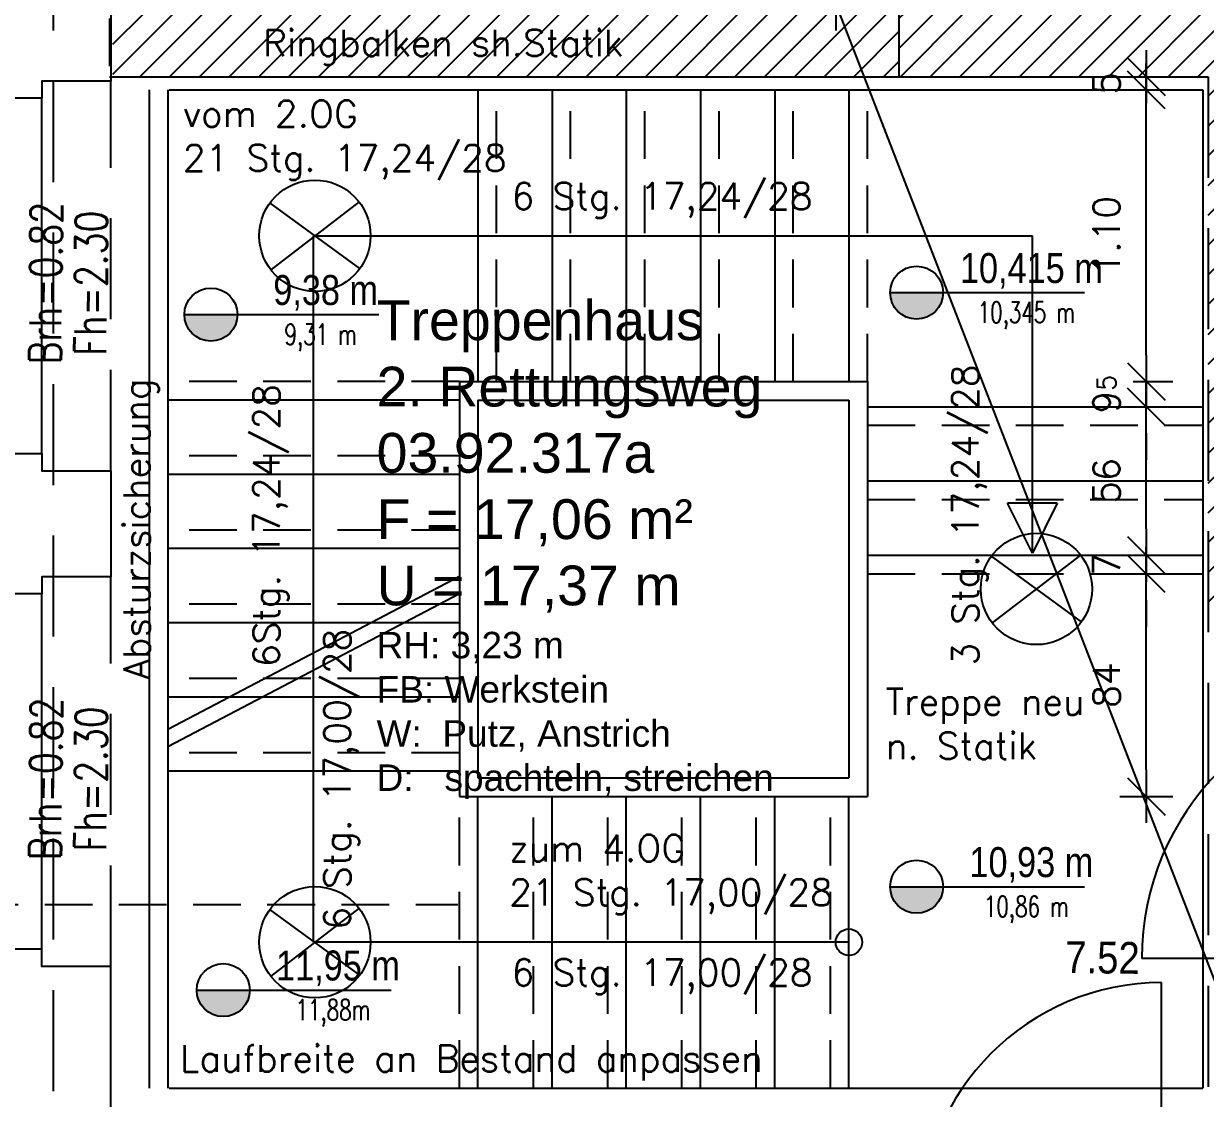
# Model space of a CAD drawing. Header units: metres. Extents: x -364 to -248, y 1030 to 1089.
# Drawn here: x -360.067 to -355.608, y 1072.636 to 1076.69 of the extents above; entities that cross this region are included whole.
import ezdxf
from ezdxf.enums import TextEntityAlignment as Align

# ---------------------------------------------------------------- set-up
doc = ezdxf.new("R2010")
doc.units = ezdxf.units.M
doc.header["$LTSCALE"] = 0.03
for name, pattern in [('AUSGEZOGEN', [0]), ('DOT', [0]), ('GESTRICHELT', [9, 6, -3]), ('STRICHLINIE', [19.05, 12.7, -6.35])]:
    doc.linetypes.add(name, pattern=pattern)
doc.layers.get('0').update_dxf_attribs({"linetype": 'CONTINUOUS'})
doc.layers.get('Defpoints').update_dxf_attribs({"linetype": 'CONTINUOUS'})
for name, color, linetype in [('A_ansicht', 9, 'CONTINUOUS'), ('A_Aufzug', 3, 'CONTINUOUS'), ('A_Bemaßung', 2, 'CONTINUOUS'), ('A_EINFÜGEPUNKT', 2, 'CONTINUOUS'), ('A_höhen', 3, 'CONTINUOUS'), ('A_schraffur', 10, 'CONTINUOUS'), ('A_text', 5, 'CONTINUOUS'), ('A_TREPPE_NEU', 3, 'CONTINUOUS'), ('A_treppe_V2', 3, 'CONTINUOUS'), ('A_Tuer_neu', 1, 'CONTINUOUS'), ('A_türen', 9, 'CONTINUOUS'), ('A_verdeckt', 8, 'STRICHLINIE'), ('A_wände', 6, 'CONTINUOUS'), ('A_WÄNDE_NEU', 6, 'CONTINUOUS'), ('CKMA0002', 2, 'CONTINUOUS'), ('E__LEUCHTEN', 6, 'AUSGEZOGEN')]:
    doc.layers.add(name, color=color, linetype=linetype)
doc.styles.add('arial-n', font='ARIALN.TTF')
doc.styles.add('BOLDSIMP_FNT', font='TXT', dxfattribs={"height": 1})
doc.styles.add('NORM', font='simplex.shx', dxfattribs={"width": 0.7, "bigfont": 'bigfont.shx'})
doc.styles.add('SIMPLEX', font='simplex.shx', dxfattribs={"height": 0.1})
doc.styles.get("Standard").update_dxf_attribs({"font": 'ARIAL.TTF', "height": 1})
doc.dimstyles.get("Standard").update_dxf_attribs({"dimtxt": 0.1, "dimasz": 0.1, "dimexe": 0.1, "dimexo": 0, "dimgap": 0.1, "dimtad": 1, "dimdec": 4, "dimrnd": 0.0025, "dimzin": 0, "dimdsep": 46, "dimtxsty": 'SIMPLEX', "dimblk": 'DIMCROSS', "dimblk1": 'DIMCROSS', "dimblk2": 'DIMCROSS', "dimsah": 1, "dimcen": 2.5, "dimdle": 0.05, "dimclrd": 1, "dimclre": 1, "dimclrt": 6, "dimadec": 0, "dimazin": 0, "dimtfac": 1, "dimtdec": 4, "dimtmove": 2, "dimatfit": 3, "dimfxl": 1, "dimtvp": 1, "dimtolj": 1, "dimtzin": 0, "dimarcsym": 0})

# ---------------------------------------------------------------- blocks, each defined once
blk = doc.blocks.new('Aufzug')
at = {"layer": 'A_Aufzug', "color": 1, "linetype": 'GESTRICHELT'}
for p, q in [((2.74, 0.24), (-0.24, 0.24)), ((-0.24, 0.24), (-0.24, -1.94)), ((2.74, 0.03), (2.74, 0.24))]:
    blk.add_line(p, q, dxfattribs=at)
at = {"layer": 'A_Aufzug', "linetype": 'Continuous'}
for p, q in [((2.5, 0), (0, 0)), ((0, 0), (0, -1.7)), ((2.5, -1.7), (2.5, 0)), ((2.74, -1.94), (2.74, 0.03)), ((2.2395, -0.1186), (0.1395, -0.1186)), ((0.1395, -0.1186), (0.1395, -1.2186)), ((2.2395, -1.2186), (2.2395, -0.1186)), ((2.2995, -0.2274), (2.2395, -0.2274)), ((2.2995, -0.2274), (2.2995, -0.6774)), ((2.3595, -0.2274), (2.2995, -0.2274)), ((2.3595, -0.6774), (2.3595, -0.2274)), ((2.3834, -0.2266), (2.3834, -0.6766)), ((2.4434, -0.2266), (2.3834, -0.2266)), ((2.4434, -0.6766), (2.4434, -0.2266)), ((2.4435, -0.2266), (2.5, -0.2266)), ((2.74, -0.2266), (2.5, -0.2266)), ((2.2995, -0.6774), (2.2395, -0.6774)), ((2.2395, -0.6774), (2.2395, -1.1276)), ((2.2995, -1.1276), (2.2995, -0.6774)), ((2.2995, -0.6774), (2.3595, -0.6774)), ((2.3834, -0.6766), (2.4434, -0.6766)), ((2.4414, -0.6766), (2.4414, -1.1266)), ((2.5, -0.6766), (2.4434, -0.6766)), ((2.2395, -1.1276), (2.2995, -1.1276)), ((2.4414, -1.1266), (2.5, -1.1266)), ((2.5, -1.1266), (2.74, -1.1266)), ((0.1395, -1.2186), (2.2395, -1.2186)), ((0, -1.7), (2.5, -1.7)), ((-0.24, -1.94), (2.74, -1.94))]:
    blk.add_line(p, q, dxfattribs=at)
blk = doc.blocks.new('DIMCROSS')
at = {"linetype": 'ByBlock'}
blk.add_line((-0.707107, -0.707107), (0.707107, 0.707107), dxfattribs=at)
at = {"color": 0, "linetype": 'ByBlock'}
blk.add_line((-1, 0), (1, 0), dxfattribs=at)
blk = doc.blocks.new('*D63')
at = {"layer": 'CKMA0002', "color": 1, "linetype": 'Continuous', "lineweight": -2}
for p, q in [((-355.5978, 1079.2157), (-355.5978, 1079.3657)), ((-359.6378, 1079.2657), (-355.6978, 1079.2657))]:
    blk.add_line(p, q, dxfattribs=at)
at = {"layer": 'Defpoints', "color": 0, "linetype": 'Continuous'}
for p in [(-355.5978, 1079.2657), (-359.7378, 1078.1302), (-355.5978, 1076.2586)]:
    blk.add_point(p, dxfattribs=at)
at = {"layer": 'CKMA0002', "color": 1, "linetype": 'Continuous', "lineweight": -2, "xscale": 0.1, "yscale": 0.1, "zscale": 0.1, "rotation": 180}
blk.add_blockref('DIMCROSS', (-359.7378, 1079.2657), dxfattribs=at)
at = {"layer": 'CKMA0002', "color": 1, "linetype": 'Continuous', "lineweight": -2, "xscale": 0.1, "yscale": 0.1, "zscale": 0.1}
blk.add_blockref('DIMCROSS', (-355.5978, 1079.2657), dxfattribs=at)
at = {"layer": 'CKMA0002', "color": 3, "linetype": 'Continuous', "insert": (-357.6678, 1079.4157), "char_height": 0.1, "attachment_point": 5, "style": 'SIMPLEX'}
blk.add_mtext('\\A1;4.14{\\A1\\H0.7x\\S;}', dxfattribs=at)
blk = doc.blocks.new('*D64')
at = {"layer": 'CKMA0002', "color": 1, "linetype": 'Continuous', "lineweight": -2}
for p, q in [((-355.3578, 1079.2157), (-355.3578, 1079.3657)), ((-355.6978, 1079.2657), (-355.7978, 1079.2657)), ((-355.5978, 1079.2657), (-355.3578, 1079.2657)), ((-355.2578, 1079.2657), (-355.1578, 1079.2657))]:
    blk.add_line(p, q, dxfattribs=at)
at = {"layer": 'Defpoints', "color": 0, "linetype": 'Continuous'}
for p in [(-355.3578, 1079.2657), (-355.5978, 1076.2586), (-355.3578, 1076.2586)]:
    blk.add_point(p, dxfattribs=at)
at = {"layer": 'CKMA0002', "color": 1, "linetype": 'Continuous', "lineweight": -2, "xscale": 0.1, "yscale": 0.1, "zscale": 0.1}
blk.add_blockref('DIMCROSS', (-355.5978, 1079.2657), dxfattribs=at)
at = {"layer": 'CKMA0002', "color": 1, "linetype": 'Continuous', "lineweight": -2, "xscale": 0.1, "yscale": 0.1, "zscale": 0.1, "rotation": 180}
blk.add_blockref('DIMCROSS', (-355.3578, 1079.2657), dxfattribs=at)
at = {"layer": 'CKMA0002', "color": 3, "linetype": 'Continuous', "insert": (-355.4778, 1079.2657), "char_height": 0.1, "attachment_point": 5, "style": 'SIMPLEX'}
blk.add_mtext('\\A1;24{\\A1\\H0.7x\\S;}', dxfattribs=at)
blk = doc.blocks.new('*D68')
at = {"layer": 'CKMA0002', "color": 1, "linetype": 'Continuous', "lineweight": -2}
for p, q in [((-361.3318, 1072.584), (-361.4818, 1072.584)), ((-361.3818, 1072.264), (-361.3818, 1072.484)), ((-361.2818, 1072.164), (-361.4818, 1072.164))]:
    blk.add_line(p, q, dxfattribs=at)
at = {"layer": 'Defpoints', "color": 0, "linetype": 'Continuous'}
for p in [(-361.3818, 1072.584), (-358.253, 1072.584), (-358.203, 1072.164)]:
    blk.add_point(p, dxfattribs=at)
at = {"layer": 'CKMA0002', "color": 1, "linetype": 'Continuous', "lineweight": -2, "xscale": 0.1, "yscale": 0.1, "zscale": 0.1}
for p, rotation in [((-361.3818, 1072.584), 90), ((-361.3818, 1072.164), 270)]:
    blk.add_blockref('DIMCROSS', p, dxfattribs=dict(at, rotation=rotation))
at = {"layer": 'CKMA0002', "color": 3, "linetype": 'Continuous', "insert": (-361.5318, 1072.374), "char_height": 0.1, "attachment_point": 5, "rotation": 90, "style": 'SIMPLEX'}
blk.add_mtext('\\A1;42{\\A1\\H0.7x\\S;}', dxfattribs=at)
blk = doc.blocks.new('*D69')
at = {"layer": 'CKMA0002', "color": 1, "linetype": 'Continuous', "lineweight": -2}
for p, q in [((-361.3318, 1076.4902), (-361.4818, 1076.4902)), ((-361.3818, 1072.684), (-361.3818, 1076.3902))]:
    blk.add_line(p, q, dxfattribs=at)
at = {"layer": 'Defpoints', "color": 0, "linetype": 'Continuous'}
for p in [(-361.3818, 1076.4902), (-356.4219, 1076.4902), (-358.253, 1072.584)]:
    blk.add_point(p, dxfattribs=at)
at = {"layer": 'CKMA0002', "color": 1, "linetype": 'Continuous', "lineweight": -2, "xscale": 0.1, "yscale": 0.1, "zscale": 0.1}
for p, rotation in [((-361.3818, 1076.4902), 90), ((-361.3818, 1072.584), 270)]:
    blk.add_blockref('DIMCROSS', p, dxfattribs=dict(at, rotation=rotation))
at = {"layer": 'CKMA0002', "color": 3, "linetype": 'Continuous', "insert": (-361.5318, 1074.5371), "char_height": 0.1, "attachment_point": 5, "rotation": 90, "style": 'SIMPLEX'}
blk.add_mtext('\\A1;3.90{\\A1\\H0.7x\\S75;}', dxfattribs=at)
blk = doc.blocks.new('*D70')
at = {"layer": 'CKMA0002', "color": 1, "linetype": 'Continuous', "lineweight": -2}
for p, q in [((-361.3818, 1076.8302), (-361.3818, 1076.9302)), ((-361.3318, 1076.7302), (-361.4818, 1076.7302)), ((-361.3818, 1076.4902), (-361.3818, 1076.7302)), ((-361.3818, 1076.3902), (-361.3818, 1076.2902))]:
    blk.add_line(p, q, dxfattribs=at)
at = {"layer": 'Defpoints', "color": 0, "linetype": 'Continuous'}
for p in [(-361.3818, 1076.7302), (-358.1534, 1076.7302), (-356.4219, 1076.4902)]:
    blk.add_point(p, dxfattribs=at)
at = {"layer": 'CKMA0002', "color": 1, "linetype": 'Continuous', "lineweight": -2, "xscale": 0.1, "yscale": 0.1, "zscale": 0.1}
for p, rotation in [((-361.3818, 1076.7302), 270), ((-361.3818, 1076.4902), 90)]:
    blk.add_blockref('DIMCROSS', p, dxfattribs=dict(at, rotation=rotation))
at = {"layer": 'CKMA0002', "color": 3, "linetype": 'Continuous', "insert": (-361.5318, 1076.6102), "char_height": 0.1, "attachment_point": 5, "rotation": 90, "style": 'SIMPLEX'}
blk.add_mtext('\\A1;24{\\A1\\H0.7x\\S;}', dxfattribs=at)
blk = doc.blocks.new('*D71')
at = {"layer": 'CKMA0002', "color": 1, "linetype": 'Continuous', "lineweight": -2}
for p, q in [((-361.3318, 1078.4302), (-361.4818, 1078.4302)), ((-361.3818, 1076.8302), (-361.3818, 1078.3302))]:
    blk.add_line(p, q, dxfattribs=at)
at = {"layer": 'Defpoints', "color": 0, "linetype": 'Continuous'}
for p in [(-361.3818, 1078.4302), (-358.0216, 1078.4302), (-358.1534, 1076.7302)]:
    blk.add_point(p, dxfattribs=at)
at = {"layer": 'CKMA0002', "color": 1, "linetype": 'Continuous', "lineweight": -2, "xscale": 0.1, "yscale": 0.1, "zscale": 0.1}
for p, rotation in [((-361.3818, 1078.4302), 90), ((-361.3818, 1076.7302), 270)]:
    blk.add_blockref('DIMCROSS', p, dxfattribs=dict(at, rotation=rotation))
at = {"layer": 'CKMA0002', "color": 3, "linetype": 'Continuous', "insert": (-361.5318, 1077.5802), "char_height": 0.1, "attachment_point": 5, "rotation": 90, "style": 'SIMPLEX'}
blk.add_mtext('\\A1;1.70{\\A1\\H0.7x\\S;}', dxfattribs=at)
blk = doc.blocks.new('*D73')
at = {"layer": 'CKMA0002', "color": 1, "linetype": 'Continuous', "lineweight": -2}
for p, q in [((-361.0171, 1072.9739), (-361.1671, 1072.9739)), ((-361.0671, 1072.584), (-361.0671, 1072.9739)), ((-360.9671, 1072.584), (-361.1671, 1072.584)), ((-361.0671, 1072.584), (-361.0671, 1072.584)), ((-361.0671, 1072.584), (-361.0671, 1072.584))]:
    blk.add_line(p, q, dxfattribs=at)
at = {"layer": 'Defpoints', "color": 0, "linetype": 'Continuous'}
for p in [(-361.0671, 1072.9739), (-354.4948, 1072.9739), (-354.4448, 1072.584)]:
    blk.add_point(p, dxfattribs=at)
at = {"layer": 'CKMA0002', "color": 1, "linetype": 'Continuous', "lineweight": -2, "xscale": 0.1, "yscale": 0.1, "zscale": 0.1}
for p, rotation in [((-361.0671, 1072.9739), 270), ((-361.0671, 1072.584), 90)]:
    blk.add_blockref('DIMCROSS', p, dxfattribs=dict(at, rotation=rotation))
at = {"layer": 'CKMA0002', "color": 3, "linetype": 'Continuous', "insert": (-361.2171, 1072.7789), "char_height": 0.1, "attachment_point": 5, "rotation": 90, "style": 'SIMPLEX'}
blk.add_mtext('\\A1;39{\\A1\\H0.7x\\S;}', dxfattribs=at)
blk = doc.blocks.new('*D74')
at = {"layer": 'CKMA0002', "color": 1, "linetype": 'Continuous', "lineweight": -2}
for p, q in [((-361.0671, 1073.1989), (-361.0671, 1073.2989)), ((-361.0171, 1073.0989), (-361.1671, 1073.0989)), ((-361.0671, 1072.9739), (-361.0671, 1073.0989)), ((-361.0671, 1072.8739), (-361.0671, 1072.7739))]:
    blk.add_line(p, q, dxfattribs=at)
at = {"layer": 'Defpoints', "color": 0, "linetype": 'Continuous'}
for p in [(-361.0671, 1073.0989), (-355.4353, 1073.0989), (-354.4948, 1072.9739)]:
    blk.add_point(p, dxfattribs=at)
at = {"layer": 'CKMA0002', "color": 1, "linetype": 'Continuous', "lineweight": -2, "xscale": 0.1, "yscale": 0.1, "zscale": 0.1}
for p, rotation in [((-361.0671, 1073.0989), 270), ((-361.0671, 1072.9739), 90)]:
    blk.add_blockref('DIMCROSS', p, dxfattribs=dict(at, rotation=rotation))
at = {"layer": 'CKMA0002', "color": 3, "linetype": 'Continuous', "insert": (-361.2171, 1073.0364), "char_height": 0.1, "attachment_point": 5, "rotation": 90, "style": 'SIMPLEX'}
blk.add_mtext('\\A1;12{\\A1\\H0.7x\\S5;}', dxfattribs=at)
blk = doc.blocks.new('*D75')
at = {"layer": 'CKMA0002', "color": 1, "linetype": 'Continuous', "lineweight": -2}
for p, q in [((-361.0171, 1074.2339), (-361.1671, 1074.2339)), ((-361.0671, 1073.1989), (-361.0671, 1074.1339))]:
    blk.add_line(p, q, dxfattribs=at)
at = {"layer": 'Defpoints', "color": 0, "linetype": 'Continuous'}
for p in [(-361.0671, 1074.2339), (-354.7828, 1074.2339), (-355.4353, 1073.0989)]:
    blk.add_point(p, dxfattribs=at)
at = {"layer": 'CKMA0002', "color": 1, "linetype": 'Continuous', "lineweight": -2, "xscale": 0.1, "yscale": 0.1, "zscale": 0.1}
for p, rotation in [((-361.0671, 1074.2339), 90), ((-361.0671, 1073.0989), 270)]:
    blk.add_blockref('DIMCROSS', p, dxfattribs=dict(at, rotation=rotation))
at = {"layer": 'CKMA0002', "color": 3, "linetype": 'Continuous', "insert": (-361.2171, 1073.6664), "char_height": 0.1, "attachment_point": 5, "rotation": 90, "style": 'SIMPLEX'}
blk.add_mtext('\\A1;1.13{\\A1\\H0.7x\\S5;}', dxfattribs=at)
blk = doc.blocks.new('*D76')
at = {"layer": 'CKMA0002', "color": 1, "linetype": 'Continuous', "lineweight": -2}
for p, q in [((-361.0671, 1074.5839), (-361.0671, 1074.6839)), ((-361.0171, 1074.4839), (-361.1671, 1074.4839)), ((-361.0671, 1074.2339), (-361.0671, 1074.4839)), ((-361.0671, 1074.1339), (-361.0671, 1074.0339))]:
    blk.add_line(p, q, dxfattribs=at)
at = {"layer": 'Defpoints', "color": 0, "linetype": 'Continuous'}
for p in [(-361.0671, 1074.4839), (-355.2851, 1074.4839), (-354.7828, 1074.2339)]:
    blk.add_point(p, dxfattribs=at)
at = {"layer": 'CKMA0002', "color": 1, "linetype": 'Continuous', "lineweight": -2, "xscale": 0.1, "yscale": 0.1, "zscale": 0.1}
for p, rotation in [((-361.0671, 1074.4839), 270), ((-361.0671, 1074.2339), 90)]:
    blk.add_blockref('DIMCROSS', p, dxfattribs=dict(at, rotation=rotation))
at = {"layer": 'CKMA0002', "color": 3, "linetype": 'Continuous', "insert": (-361.2171, 1074.3589), "char_height": 0.1, "attachment_point": 5, "rotation": 90, "style": 'SIMPLEX'}
blk.add_mtext('\\A1;25{\\A1\\H0.7x\\S;}', dxfattribs=at)
blk = doc.blocks.new('*D77')
at = {"layer": 'CKMA0002', "color": 1, "linetype": 'Continuous', "lineweight": -2}
for p, q in [((-361.0671, 1074.7589), (-361.0671, 1074.8589)), ((-361.0171, 1074.6589), (-361.1671, 1074.6589)), ((-361.0671, 1074.4839), (-361.0671, 1074.6589)), ((-361.0671, 1074.3839), (-361.0671, 1074.2839))]:
    blk.add_line(p, q, dxfattribs=at)
at = {"layer": 'Defpoints', "color": 0, "linetype": 'Continuous'}
for p in [(-361.0671, 1074.6589), (-355.2223, 1074.6589), (-355.2851, 1074.4839)]:
    blk.add_point(p, dxfattribs=at)
at = {"layer": 'CKMA0002', "color": 1, "linetype": 'Continuous', "lineweight": -2, "xscale": 0.1, "yscale": 0.1, "zscale": 0.1}
for p, rotation in [((-361.0671, 1074.6589), 270), ((-361.0671, 1074.4839), 90)]:
    blk.add_blockref('DIMCROSS', p, dxfattribs=dict(at, rotation=rotation))
at = {"layer": 'CKMA0002', "color": 3, "linetype": 'Continuous', "insert": (-361.2171, 1074.5714), "char_height": 0.1, "attachment_point": 5, "rotation": 90, "style": 'SIMPLEX'}
blk.add_mtext('\\A1;17{\\A1\\H0.7x\\S5;}', dxfattribs=at)
blk = doc.blocks.new('*D78')
at = {"layer": 'CKMA0002', "color": 1, "linetype": 'Continuous', "lineweight": -2}
for p, q in [((-361.0171, 1076.5552), (-361.1671, 1076.5552)), ((-361.0671, 1074.7589), (-361.0671, 1076.4552))]:
    blk.add_line(p, q, dxfattribs=at)
at = {"layer": 'Defpoints', "color": 0, "linetype": 'Continuous'}
for p in [(-361.0671, 1076.5552), (-355.3466, 1076.5552), (-355.2223, 1074.6589)]:
    blk.add_point(p, dxfattribs=at)
at = {"layer": 'CKMA0002', "color": 1, "linetype": 'Continuous', "lineweight": -2, "xscale": 0.1, "yscale": 0.1, "zscale": 0.1}
for p, rotation in [((-361.0671, 1076.5552), 90), ((-361.0671, 1074.6589), 270)]:
    blk.add_blockref('DIMCROSS', p, dxfattribs=dict(at, rotation=rotation))
at = {"layer": 'CKMA0002', "color": 3, "linetype": 'Continuous', "insert": (-361.2171, 1075.6071), "char_height": 0.1, "attachment_point": 5, "rotation": 90, "style": 'SIMPLEX'}
blk.add_mtext('\\A1;1.89{\\A1\\H0.7x\\S75;}', dxfattribs=at)
blk = doc.blocks.new('*D79')
at = {"layer": 'CKMA0002', "color": 1, "linetype": 'Continuous', "lineweight": -2}
for p, q in [((-360.9671, 1076.7302), (-361.1671, 1076.7302)), ((-361.0671, 1076.5552), (-361.0671, 1076.7302)), ((-361.0671, 1076.5552), (-361.0671, 1076.5552)), ((-361.0671, 1076.5552), (-361.0671, 1076.5552))]:
    blk.add_line(p, q, dxfattribs=at)
at = {"layer": 'Defpoints', "color": 0, "linetype": 'Continuous'}
for p in [(-361.0671, 1076.7302), (-354.7828, 1076.7302), (-355.3466, 1076.5552)]:
    blk.add_point(p, dxfattribs=at)
at = {"layer": 'CKMA0002', "color": 1, "linetype": 'Continuous', "lineweight": -2, "xscale": 0.1, "yscale": 0.1, "zscale": 0.1}
for p, rotation in [((-361.0671, 1076.7302), 270), ((-361.0671, 1076.5552), 90)]:
    blk.add_blockref('DIMCROSS', p, dxfattribs=dict(at, rotation=rotation))
at = {"layer": 'CKMA0002', "color": 3, "linetype": 'Continuous', "insert": (-361.2171, 1076.6427), "char_height": 0.1, "attachment_point": 5, "rotation": 90, "style": 'SIMPLEX'}
blk.add_mtext('\\A1;17{\\A1\\H0.7x\\S5;}', dxfattribs=at)
blk = doc.blocks.new('*D81')
at = {"layer": 'CKMA0002', "color": 1, "linetype": 'Continuous', "lineweight": -2}
for p, q in [((-355.5978, 1071.4071), (-355.5978, 1071.2571)), ((-355.8228, 1071.3571), (-355.9228, 1071.3571)), ((-355.7228, 1071.3571), (-355.5978, 1071.3571)), ((-355.4978, 1071.3571), (-355.3978, 1071.3571))]:
    blk.add_line(p, q, dxfattribs=at)
at = {"layer": 'Defpoints', "color": 0, "linetype": 'Continuous'}
for p in [(-355.5978, 1072.7119), (-355.7228, 1072.374), (-355.5978, 1071.3571)]:
    blk.add_point(p, dxfattribs=at)
at = {"layer": 'CKMA0002', "color": 1, "linetype": 'Continuous', "lineweight": -2, "xscale": 0.1, "yscale": 0.1, "zscale": 0.1}
blk.add_blockref('DIMCROSS', (-355.7228, 1071.3571), dxfattribs=at)
at = {"layer": 'CKMA0002', "color": 1, "linetype": 'Continuous', "lineweight": -2, "xscale": 0.1, "yscale": 0.1, "zscale": 0.1, "rotation": 180}
blk.add_blockref('DIMCROSS', (-355.5978, 1071.3571), dxfattribs=at)
at = {"layer": 'CKMA0002', "color": 3, "linetype": 'Continuous', "insert": (-355.6603, 1071.5071), "char_height": 0.1, "attachment_point": 5, "style": 'SIMPLEX'}
blk.add_mtext('\\A1;12{\\A1\\H0.7x\\S5;}', dxfattribs=at)
blk = doc.blocks.new('*D82')
at = {"layer": 'CKMA0002', "color": 1, "linetype": 'Continuous', "lineweight": -2}
for p, q in [((-355.4031, 1071.4571), (-355.4031, 1071.2571)), ((-355.5978, 1071.3571), (-355.5978, 1071.3571)), ((-355.5978, 1071.3571), (-355.5978, 1071.3571)), ((-355.5978, 1071.3571), (-355.4031, 1071.3571))]:
    blk.add_line(p, q, dxfattribs=at)
at = {"layer": 'Defpoints', "color": 0, "linetype": 'Continuous'}
for p in [(-355.5978, 1072.7119), (-355.4031, 1072.164), (-355.4031, 1071.3571)]:
    blk.add_point(p, dxfattribs=at)
at = {"layer": 'CKMA0002', "color": 1, "linetype": 'Continuous', "lineweight": -2, "xscale": 0.1, "yscale": 0.1, "zscale": 0.1}
blk.add_blockref('DIMCROSS', (-355.5978, 1071.3571), dxfattribs=at)
at = {"layer": 'CKMA0002', "color": 1, "linetype": 'Continuous', "lineweight": -2, "xscale": 0.1, "yscale": 0.1, "zscale": 0.1, "rotation": 180}
blk.add_blockref('DIMCROSS', (-355.4031, 1071.3571), dxfattribs=at)
at = {"layer": 'CKMA0002', "color": 3, "linetype": 'Continuous', "insert": (-355.144, 1071.3571), "char_height": 0.1, "attachment_point": 5, "style": 'SIMPLEX'}
blk.add_mtext('\\A1;19{\\A1\\H0.7x\\S5;}', dxfattribs=at)
blk = doc.blocks.new('Höhenquote')
at = {"layer": 'A_höhen'}
blk.add_hatch(color=1, dxfattribs=at).paths.add_polyline_path([(-3.8579, -99.3249, 1), (-3.6579, -99.3249)])
at = {"layer": 'A_höhen', "color": 1}
blk.add_line((-3.8579, -99.3249), (-3.124, -99.3249), dxfattribs=at)
blk.add_circle((-3.7579, -99.3249), 0.1, dxfattribs=at)
at = {"layer": 'A_höhen', "color": 1, "style": 'arial-n', "flags": 4}
blk.add_attdef('OKF', text='', height=0.1129, dxfattribs=at).set_placement((-3.415, -99.2321), align=Align.MIDDLE_CENTER)
at = {"layer": 'A_höhen', "color": 1, "style": 'NORM', "width": 0.7, "flags": 4}
blk.add_attdef('OKR', text='', height=0.0784, dxfattribs=at).set_placement((-3.4053, -99.3992), align=Align.MIDDLE_CENTER)
blk = doc.blocks.new('*D112')
at = {"layer": 'CKMA0002', "color": 1, "linetype": 'Continuous', "lineweight": -2}
for p, q in [((-355.8807, 1074.6152), (-355.7307, 1074.6152)), ((-355.8307, 1073.8752), (-355.8307, 1074.5152)), ((-355.9307, 1073.7752), (-355.7307, 1073.7752))]:
    blk.add_line(p, q, dxfattribs=at)
at = {"layer": 'Defpoints', "color": 0, "linetype": 'Continuous'}
for p in [(-356.2503, 1074.6152), (-355.8307, 1074.6152), (-356.3003, 1073.7752)]:
    blk.add_point(p, dxfattribs=at)
at = {"layer": 'CKMA0002', "color": 1, "linetype": 'Continuous', "lineweight": -2, "xscale": 0.1, "yscale": 0.1, "zscale": 0.1}
for p, rotation in [((-355.8307, 1074.6152), 90), ((-355.8307, 1073.7752), 270)]:
    blk.add_blockref('DIMCROSS', p, dxfattribs=dict(at, rotation=rotation))
at = {"layer": 'CKMA0002', "color": 3, "linetype": 'Continuous', "insert": (-355.9807, 1074.1952), "char_height": 0.1, "attachment_point": 5, "rotation": 90, "style": 'SIMPLEX'}
blk.add_mtext('\\A1;84{\\A1\\H0.7x\\S;}', dxfattribs=at)
blk = doc.blocks.new('*D113')
at = {"layer": 'CKMA0002', "color": 1, "linetype": 'Continuous', "lineweight": -2}
for p, q in [((-355.8307, 1074.7852), (-355.8307, 1074.8852)), ((-355.8807, 1074.6852), (-355.7307, 1074.6852)), ((-355.8307, 1074.6152), (-355.8307, 1074.6852)), ((-355.8307, 1074.5152), (-355.8307, 1074.4152))]:
    blk.add_line(p, q, dxfattribs=at)
at = {"layer": 'Defpoints', "color": 0, "linetype": 'Continuous'}
for p in [(-356.634, 1074.6852), (-355.8307, 1074.6852), (-356.2503, 1074.6152)]:
    blk.add_point(p, dxfattribs=at)
at = {"layer": 'CKMA0002', "color": 1, "linetype": 'Continuous', "lineweight": -2, "xscale": 0.1, "yscale": 0.1, "zscale": 0.1}
for p, rotation in [((-355.8307, 1074.6852), 270), ((-355.8307, 1074.6152), 90)]:
    blk.add_blockref('DIMCROSS', p, dxfattribs=dict(at, rotation=rotation))
at = {"layer": 'CKMA0002', "color": 3, "linetype": 'Continuous', "insert": (-355.9807, 1074.6502), "char_height": 0.1, "attachment_point": 5, "rotation": 90, "style": 'SIMPLEX'}
blk.add_mtext('\\A1;7{\\A1\\H0.7x\\S;}', dxfattribs=at)
blk = doc.blocks.new('*D114')
at = {"layer": 'CKMA0002', "color": 1, "linetype": 'Continuous', "lineweight": -2}
for p, q in [((-355.8807, 1075.2452), (-355.7307, 1075.2452)), ((-355.8307, 1074.7852), (-355.8307, 1075.1452))]:
    blk.add_line(p, q, dxfattribs=at)
at = {"layer": 'Defpoints', "color": 0, "linetype": 'Continuous'}
for p in [(-356.6389, 1075.2452), (-355.8307, 1075.2452), (-356.634, 1074.6852)]:
    blk.add_point(p, dxfattribs=at)
at = {"layer": 'CKMA0002', "color": 1, "linetype": 'Continuous', "lineweight": -2, "xscale": 0.1, "yscale": 0.1, "zscale": 0.1}
for p, rotation in [((-355.8307, 1075.2452), 90), ((-355.8307, 1074.6852), 270)]:
    blk.add_blockref('DIMCROSS', p, dxfattribs=dict(at, rotation=rotation))
at = {"layer": 'CKMA0002', "color": 3, "linetype": 'Continuous', "insert": (-355.9807, 1074.9652), "char_height": 0.1, "attachment_point": 5, "rotation": 90, "style": 'SIMPLEX'}
blk.add_mtext('\\A1;56{\\A1\\H0.7x\\S;}', dxfattribs=at)
blk = doc.blocks.new('*D115')
at = {"layer": 'CKMA0002', "color": 1, "linetype": 'Continuous', "lineweight": -2}
for p, q in [((-355.8307, 1075.4402), (-355.8307, 1075.5402)), ((-355.8807, 1075.3402), (-355.7307, 1075.3402)), ((-355.8307, 1075.2452), (-355.8307, 1075.3402)), ((-355.8307, 1075.1452), (-355.8307, 1075.0452))]:
    blk.add_line(p, q, dxfattribs=at)
at = {"layer": 'Defpoints', "color": 0, "linetype": 'Continuous'}
for p in [(-356.9528, 1075.3402), (-355.8307, 1075.3402), (-356.6389, 1075.2452)]:
    blk.add_point(p, dxfattribs=at)
at = {"layer": 'CKMA0002', "color": 1, "linetype": 'Continuous', "lineweight": -2, "xscale": 0.1, "yscale": 0.1, "zscale": 0.1}
for p, rotation in [((-355.8307, 1075.3402), 270), ((-355.8307, 1075.2452), 90)]:
    blk.add_blockref('DIMCROSS', p, dxfattribs=dict(at, rotation=rotation))
at = {"layer": 'CKMA0002', "color": 3, "linetype": 'Continuous', "insert": (-355.9807, 1075.2927), "char_height": 0.1, "attachment_point": 5, "rotation": 90, "style": 'SIMPLEX'}
blk.add_mtext('\\A1;9{\\A1\\H0.7x\\S5;}', dxfattribs=at)
blk = doc.blocks.new('*D116')
at = {"layer": 'CKMA0002', "color": 1, "linetype": 'Continuous', "lineweight": -2}
for p, q in [((-355.8807, 1076.4402), (-355.7307, 1076.4402)), ((-355.8307, 1075.4402), (-355.8307, 1076.3402))]:
    blk.add_line(p, q, dxfattribs=at)
at = {"layer": 'Defpoints', "color": 0, "linetype": 'Continuous'}
for p in [(-355.8807, 1076.4402), (-355.8307, 1076.4402), (-356.9528, 1075.3402)]:
    blk.add_point(p, dxfattribs=at)
at = {"layer": 'CKMA0002', "color": 1, "linetype": 'Continuous', "lineweight": -2, "xscale": 0.1, "yscale": 0.1, "zscale": 0.1}
for p, rotation in [((-355.8307, 1076.4402), 90), ((-355.8307, 1075.3402), 270)]:
    blk.add_blockref('DIMCROSS', p, dxfattribs=dict(at, rotation=rotation))
at = {"layer": 'CKMA0002', "color": 3, "linetype": 'Continuous', "insert": (-355.9807, 1075.8902), "char_height": 0.1, "attachment_point": 5, "rotation": 90, "style": 'SIMPLEX'}
blk.add_mtext('\\A1;1.10{\\A1\\H0.7x\\S;}', dxfattribs=at)
blk = doc.blocks.new('*D117')
at = {"layer": 'CKMA0002', "color": 1, "linetype": 'Continuous', "lineweight": -2}
for p, q in [((-355.9307, 1076.4902), (-355.7307, 1076.4902)), ((-355.8307, 1076.4402), (-355.8307, 1076.4902)), ((-355.8307, 1076.4402), (-355.8307, 1076.4402)), ((-355.8307, 1076.4402), (-355.8307, 1076.4402))]:
    blk.add_line(p, q, dxfattribs=at)
at = {"layer": 'Defpoints', "color": 0, "linetype": 'Continuous'}
for p in [(-355.9307, 1076.4902), (-355.8307, 1076.4902), (-355.8807, 1076.4402)]:
    blk.add_point(p, dxfattribs=at)
at = {"layer": 'CKMA0002', "color": 1, "linetype": 'Continuous', "lineweight": -2, "xscale": 0.1, "yscale": 0.1, "zscale": 0.1}
for p, rotation in [((-355.8307, 1076.4902), 270), ((-355.8307, 1076.4402), 90)]:
    blk.add_blockref('DIMCROSS', p, dxfattribs=dict(at, rotation=rotation))
at = {"layer": 'CKMA0002', "color": 3, "linetype": 'Continuous', "insert": (-355.9807, 1076.4652), "char_height": 0.1, "attachment_point": 5, "rotation": 90, "style": 'SIMPLEX'}
blk.add_mtext('\\A1;5{\\A1\\H0.7x\\S;}', dxfattribs=at)
blk = doc.blocks.new('I539')
for p, q in [((-1.2, -0.9), (1.2, 0.9)), ((-1.2, 0.9), (1.2, -0.9))]:
    blk.add_line(p, q)
blk.add_circle((0, 0), 1.5)

msp = doc.modelspace()

# ---------------------------------------------------------------- hatches: boundary and pattern name
at = {"layer": 'A_schraffur', "linetype": 'Continuous'}
h = msp.add_hatch(dxfattribs=at)
h.set_pattern_fill('ANSI31', color=256, scale=0.025, style=0)
h.set_pattern_definition([(45, (-758.60716, 1399.41156), (-0.056126601, 0.056126601), [])])
h.paths.add_polyline_path([(-357.00279, 1076.76577), (-357.00279, 1076.73022), (-359.7303, 1076.73022), (-359.73031, 1076.49022), (-356.89598, 1076.49022)])
h.paths.add_polyline_path([(-356.7628, 1077.30366), (-357.00279, 1077.30366), (-357.00279, 1076.76577), (-356.89598, 1076.49022), (-356.7628, 1076.49022)])
h.paths.add_polyline_path([(-356.7628, 1078.55315), (-357.00279, 1078.55315), (-357.00279, 1078.43022), (-357.00279, 1078.43022), (-357.00279, 1078.20366), (-356.7628, 1078.20366)])
h = msp.add_hatch(dxfattribs=at)
h.set_pattern_fill('ANSI31', color=256, scale=0.025, style=0)
h.paths.add_polyline_path([(-355.1681, 1076.73022), (-356.7628, 1076.73022), (-356.7628, 1076.49022), (-355.5978, 1076.49022), (-355.5978, 1074.48394), (-355.16809, 1074.48394), (-355.16809, 1074.65894), (-355.3578, 1074.65894), (-355.3578, 1076.55522), (-355.1681, 1076.55522)])
h.paths.add_polyline_path([(-354.9931, 1076.73022), (-355.1681, 1076.73022), (-355.1681, 1076.55522), (-354.9931, 1076.55522)])
h.paths.add_polyline_path([(-354.7828, 1076.73022), (-354.9931, 1076.73022), (-354.9931, 1076.68955), (-354.7828, 1076.68955)])
h.paths.add_polyline_path([(-354.7828, 1076.68955), (-354.9931, 1076.68955), (-354.9931, 1076.55522), (-354.9578, 1076.55522), (-354.9578, 1075.55378), (-354.7828, 1075.55378)])
h.paths.add_polyline_path([(-354.7828, 1075.55378), (-354.9578, 1075.55378), (-354.9578, 1074.65894), (-354.9931, 1074.65894), (-354.9931, 1074.61384, 0.0564709), (-354.7828, 1074.63767)])
h.paths.add_polyline_path([(-354.7828, 1074.63767, -0.0564683), (-354.99309, 1074.61384), (-354.9931, 1074.61384), (-354.9931, 1074.48394), (-354.9578, 1074.48394), (-354.9578, 1074.23394), (-354.7828, 1074.23394)])
h.paths.add_polyline_path([(-354.9931, 1074.65894), (-355.16809, 1074.65894), (-355.16809, 1074.61384), (-354.9931, 1074.61384)])
h.paths.add_polyline_path([(-354.9931, 1074.61384), (-355.16809, 1074.61384), (-355.16809, 1074.48394), (-354.9931, 1074.48394)])

# ---------------------------------------------------------------- linework, layer by layer
at = {"layer": 'A_ansicht', "color": 9, "linetype": 'Continuous'}
for p, q in [((-359.99779, 1075.0688), (-359.99781, 1076.40872)), ((-359.99778, 1073.19892), (-359.99779, 1074.53882))]:
    msp.add_line(p, q, dxfattribs=at)
at = {"layer": 'A_EINFÜGEPUNKT', "color": 1}
msp.add_line((-360.44279, 1085.64022), (-347.1878, 1051.44521), dxfattribs=at)
at = {"layer": 'A_text', "color": 5, "linetype": 'GESTRICHELT'}
msp.add_line((-362.50744, 1073.36809), (-358.42902, 1073.36809), dxfattribs=at)
at = {"layer": 'A_TREPPE_NEU', "color": 1}
for p, q in [((-359.5928, 1076.44024), (-359.59278, 1072.67524)), ((-358.96778, 1075.89025), (-356.2603, 1075.89021)), ((-356.2603, 1074.69337), (-356.2603, 1075.89021)), ((-358.35279, 1075.27022), (-358.35278, 1073.84522)), ((-358.35279, 1075.27022), (-356.9528, 1075.27021)), ((-356.9528, 1075.27021), (-356.9528, 1073.8452)), ((-358.35278, 1073.84522), (-356.9528, 1073.8452))]:
    msp.add_line(p, q, dxfattribs=at)
at = {"layer": 'A_TREPPE_NEU', "color": 10, "linetype": 'Continuous'}
for p, q in [((-359.52278, 1076.44024), (-359.52276, 1072.67524)), ((-358.3528, 1076.44022), (-358.35279, 1075.34022)), ((-358.0728, 1076.44022), (-358.07279, 1075.34022)), ((-357.7928, 1076.44022), (-357.79279, 1075.34022)), ((-357.5128, 1076.44022), (-357.51279, 1075.34022)), ((-357.2328, 1076.44022), (-357.23279, 1075.34022)), ((-356.9528, 1076.44022), (-356.95279, 1075.34022)), ((-355.6178, 1076.44018), (-355.6178, 1072.67524)), ((-356.88279, 1075.34021), (-356.88279, 1073.7752)), ((-358.3528, 1072.67522), (-358.35279, 1073.77522)), ((-358.0728, 1072.67522), (-358.07279, 1073.77522)), ((-357.7928, 1072.67522), (-357.79279, 1073.77522)), ((-357.5128, 1072.67522), (-357.51279, 1073.77522)), ((-357.2328, 1072.67522), (-357.23279, 1073.77522)), ((-356.9528, 1072.67522), (-356.95279, 1073.77522)), ((-359.51777, 1072.67524), (-355.6178, 1072.67524))]:
    msp.add_line(p, q, dxfattribs=at)
at = {"layer": 'A_TREPPE_NEU', "color": 10}
for p, q in [((-359.51779, 1076.44024), (-355.6178, 1076.44018)), ((-358.42278, 1075.34023), (-358.4228, 1073.77522)), ((-358.42279, 1075.34023), (-356.88281, 1075.34021)), ((-358.42278, 1075.27022), (-359.52278, 1075.27022)), ((-356.88279, 1075.24523), (-355.6178, 1075.24522)), ((-358.42278, 1074.99022), (-359.52278, 1074.99022)), ((-356.88279, 1074.96523), (-355.6178, 1074.96522)), ((-358.42277, 1074.71022), (-359.52278, 1074.71022)), ((-356.88279, 1074.68523), (-355.6178, 1074.68522)), ((-358.42277, 1074.43022), (-359.52277, 1074.43022)), ((-358.42277, 1074.15023), (-359.52277, 1074.15022)), ((-358.42277, 1073.87024), (-359.52277, 1073.87022)), ((-358.42278, 1073.77522), (-356.8828, 1073.7752))]:
    msp.add_line(p, q, dxfattribs=at)
at = {"layer": 'A_TREPPE_NEU', "color": 1, "linetype": 'GESTRICHELT'}
for p, q in [((-358.28279, 1075.34023), (-358.28278, 1076.44022)), ((-358.00279, 1075.34022), (-358.00278, 1076.44021)), ((-357.72279, 1075.34022), (-357.72278, 1076.44021)), ((-357.44279, 1075.34021), (-357.44278, 1076.44021)), ((-357.16279, 1075.34021), (-357.16278, 1076.4402)), ((-356.88279, 1075.34021), (-356.88278, 1076.4402)), ((-358.42279, 1075.34022), (-359.5228, 1075.34022)), ((-356.88279, 1075.17523), (-355.6178, 1075.17522)), ((-358.42279, 1075.06022), (-359.52279, 1075.06022)), ((-356.8828, 1074.89523), (-355.6178, 1074.89522)), ((-358.42279, 1074.78022), (-359.52279, 1074.78022)), ((-356.8828, 1074.61523), (-355.6178, 1074.61522)), ((-358.42279, 1074.50022), (-359.52279, 1074.50022)), ((-358.42278, 1074.22023), (-359.52278, 1074.22022)), ((-358.42278, 1073.94023), (-359.52278, 1073.94023)), ((-358.42279, 1072.67522), (-358.42278, 1073.77522)), ((-358.14279, 1072.67521), (-358.14278, 1073.77521)), ((-357.86279, 1072.67521), (-357.86278, 1073.77521)), ((-357.58279, 1072.67521), (-357.58278, 1073.77521)), ((-357.30279, 1072.67521), (-357.30278, 1073.77521)), ((-357.02279, 1072.67521), (-357.02278, 1073.77521))]:
    msp.add_line(p, q, dxfattribs=at)
at = {"layer": 'A_TREPPE_NEU', "color": 1, "linetype": 'Continuous'}
for p, q in [((-358.9728, 1073.22524), (-358.97277, 1075.89025)), ((-356.2603, 1074.69337), (-356.35405, 1074.88087)), ((-356.16655, 1074.88087), (-356.35405, 1074.88087)), ((-356.16655, 1074.88087), (-356.2603, 1074.69337)), ((-359.52277, 1074.02894), (-358.42275, 1074.60602)), ((-359.52277, 1073.96364), (-358.42275, 1074.54072)), ((-356.9528, 1073.22522), (-358.96781, 1073.22524))]:
    msp.add_line(p, q, dxfattribs=at)
msp.add_circle((-356.95279, 1073.2252), 0.05, dxfattribs=at)
at = {"layer": 'A_türen', "color": 10, "linetype": 'Continuous'}
for p, q in [((-354.8478, 1073.16394), (-355.8478, 1073.16394)), ((-355.77281, 1072.16397), (-355.77281, 1073.07293))]:
    msp.add_line(p, q, dxfattribs=at)
for centre, radius, start, end in [((-354.8478, 1073.16394), 1, 90, 180), ((-355.77278, 1072.16397), 0.90896, 90.00197, 179.99887)]:
    msp.add_arc(centre, radius, start, end, dxfattribs=at)
at = {"layer": 'A_verdeckt'}
for p, q in [((-359.95587, 1078.75992), (-359.95587, 1072.38824)), ((-359.73783, 1075.0038), (-359.73782, 1076.47372)), ((-359.73781, 1073.13393), (-359.7378, 1074.60383))]:
    msp.add_line(p, q, dxfattribs=at)
msp.add_lwpolyline([(-354.7828, 1073.01021), (-354.7828, 1078.76023), (-357.00279, 1078.76023), (-357.00279, 1076.49022), (-355.5978, 1076.49022), (-355.5978, 1072.38824), (-354.7828, 1072.38824)], close=True, dxfattribs=at)
at = {"layer": 'A_wände', "linetype": 'Continuous'}
for points in [[(-359.99779, 1076.94369), (-359.9978, 1076.87869), (-359.73783, 1076.87869), (-359.73781, 1076.47372), (-359.99779, 1076.47372), (-359.9978, 1076.40872), (-360.17278, 1076.40872), (-360.17279, 1076.33373), (-360.30279, 1076.33373), (-360.30279, 1077.01868), (-360.17279, 1077.01868), (-360.17278, 1076.94369), (-359.99779, 1076.94369)], [(-359.99779, 1075.06881), (-359.9978, 1075.00381), (-359.73782, 1075.0038), (-359.73781, 1074.60383), (-359.99779, 1074.60383), (-359.99779, 1074.53883), (-360.17279, 1074.53883), (-360.17279, 1074.46384), (-360.30279, 1074.46384), (-360.30279, 1075.1438), (-360.17278, 1075.1438), (-360.17278, 1075.06881), (-359.99779, 1075.06881)], [(-359.9878, 1072.09898), (-359.73282, 1072.09898), (-359.73282, 1072.16398), (-357.68294, 1072.16398), (-357.65794, 1072.42397), (-357.52047, 1072.42397), (-357.52045, 1072.58396), (-359.73782, 1072.58396), (-359.73781, 1073.13393), (-359.99779, 1073.13393), (-359.99779, 1073.19892), (-360.17278, 1073.19892), (-360.17279, 1073.27392), (-360.30279, 1073.27392), (-360.30279, 1071.95649), (-360.16279, 1071.95649), (-360.16278, 1072.02649), (-359.98779, 1072.02649), (-359.9878, 1072.09898)]]:
    msp.add_lwpolyline(points, dxfattribs=at)
at = {"layer": 'A_WÄNDE_NEU'}
msp.add_line((-359.73781, 1076.49022), (-355.5978, 1076.49022), dxfattribs=at)

# ---------------------------------------------------------------- block references
at = {"layer": 'A_Tuer_neu'}
ref = msp.add_blockref('Höhenquote', (-352.93938, 1175.0005), dxfattribs=at)
ref.add_attrib('OKF', '10,415 m', dxfattribs={"layer": 'A_höhen', "color": 1, "height": 0.112896, "style": 'arial-n'}).set_placement((-356.26437, 1075.7684), align=Align.MIDDLE_CENTER)
ref.add_attrib('OKR', '10,345 m', dxfattribs={"layer": 'A_höhen', "color": 1, "height": 0.0784, "style": 'NORM', "width": 0.7}).set_placement((-356.28351, 1075.60128), align=Align.MIDDLE_CENTER)
ref = msp.add_blockref('Höhenquote', (-355.60224, 1174.91763), dxfattribs=at)
ref.add_attrib('OKF', '9,38 m', dxfattribs={"layer": 'A_höhen', "color": 1, "height": 0.112896, "style": 'arial-n'}).set_placement((-358.92723, 1075.68552), align=Align.MIDDLE_CENTER)
ref.add_attrib('OKR', '9,31 m', dxfattribs={"layer": 'A_höhen', "color": 1, "height": 0.0784, "style": 'NORM', "width": 0.7}).set_placement((-358.94637, 1075.5184), align=Align.MIDDLE_CENTER)
ref = msp.add_blockref('Höhenquote', (-352.93938, 1172.75949), dxfattribs=at)
ref.add_attrib('OKF', '10,93 m', dxfattribs={"layer": 'A_höhen', "color": 1, "height": 0.112896, "style": 'arial-n'}).set_placement((-356.26437, 1073.52738), align=Align.MIDDLE_CENTER)
ref.add_attrib('OKR', '10,86 m', dxfattribs={"layer": 'A_höhen', "color": 1, "height": 0.0784, "style": 'NORM', "width": 0.7}).set_placement((-356.28351, 1073.36027), align=Align.MIDDLE_CENTER)
ref = msp.add_blockref('Höhenquote', (-355.55567, 1172.36953), dxfattribs=at)
ref.add_attrib('OKF', '11,95 m', dxfattribs={"layer": 'A_höhen', "color": 1, "height": 0.112896, "style": 'arial-n'}).set_placement((-358.88066, 1073.13743), align=Align.MIDDLE_CENTER)
ref.add_attrib('OKR', '11,88m', dxfattribs={"layer": 'A_höhen', "color": 1, "height": 0.0784, "style": 'NORM', "width": 0.7}).set_placement((-358.89981, 1072.97031), align=Align.MIDDLE_CENTER)
at = {"layer": 'A_wände'}
msp.add_blockref('Aufzug', (-359.50279, 1078.43022), dxfattribs=at)
at = {"layer": 'E__LEUCHTEN', "color": 7, "xscale": 0.1399999999994461, "yscale": 0.1399999999994179, "zscale": 0.14, "rotation": 180.739745735504}
for p in [(-358.96777, 1075.89025), (-356.2453, 1074.5577), (-358.96781, 1073.22524)]:
    msp.add_blockref('I539', p, dxfattribs=at)

# ---------------------------------------------------------------- texts
at = {"layer": 'A_Bemaßung', "color": 7, "linetype": 'DOT', "style": 'BOLDSIMP_FNT', "width": 0.9}
msp.add_text('7.52', height=0.12, rotation=359.3, dxfattribs=at).set_placement((-356.13767, 1073.07315), align=Align.BOTTOM_LEFT)
at = {"layer": 'A_höhen', "linetype": 'Continuous', "style": 'SIMPLEX', "width": 0.8}
for s, p in [('Brh=0.82', (-359.98353, 1075.71113)), ('Fh=2.30', (-359.81353, 1075.71113)), ('Brh=0.82', (-359.98352, 1073.84125)), ('Fh=2.30', (-359.81353, 1073.84125))]:
    msp.add_text(s, height=0.12, rotation=89.5, dxfattribs=at).set_placement(p, align=Align.MIDDLE_CENTER)
at = {"layer": 'A_text', "linetype": 'Continuous', "char_height": 0.1, "attachment_point": 1, "style": 'SIMPLEX'}
for s, insert, width in [('Ringbalken sh.Statik', (-359.16378, 1076.66748), 3.3134), ('Treppe neu\\Pn. Statik', (-356.81399, 1074.18246), 1.9611), ('Laufbreite an Bestand anpassen', (-359.47682, 1072.83686), 3.3134)]:
    msp.add_mtext(s, dxfattribs=dict(at, insert=insert, width=width))
at = {"layer": 'A_text', "linetype": 'Continuous', "insert": (-358.7351, 1075.64633), "char_height": 0.15, "width": 6.6459, "attachment_point": 1}
msp.add_mtext('Treppenhaus  \\P2. Rettungsweg\\P03.92.317a\\PF = 17,06 m²\\PU = 17,37 m\\P{\\H0.6667x;RH: 3,23 m\\PFB: Werkstein\\PW:  Putz, Anstrich\\PD:   spachteln, streichen}', dxfattribs=at)
at = {"layer": 'A_text', "linetype": 'Continuous', "insert": (-359.69013, 1074.21696), "char_height": 0.1, "width": 3.3134, "attachment_point": 1, "rotation": 90, "style": 'SIMPLEX'}
msp.add_mtext('Absturzsicherung', dxfattribs=at)
at = {"layer": 'A_TREPPE_NEU', "color": 1, "linetype": 'Continuous', "char_height": 0.1, "width": 1.6932, "attachment_point": 1, "style": 'SIMPLEX'}
for s, insert in [('vom 2.OG\\P21 Stg. 17,24/28', (-359.46598, 1076.40051)), ('6 Stg. 17,24/28', (-358.22546, 1076.08933)), ('zum 4.OG\\P21 Stg. 17,00/28', (-358.23481, 1073.62998)), ('6 Stg. 17,00/28', (-358.22546, 1073.16128))]:
    msp.add_mtext(s, dxfattribs=dict(at, insert=insert))
at = {"layer": 'A_TREPPE_NEU', "color": 1, "linetype": 'Continuous', "char_height": 0.1, "width": 1.6932, "attachment_point": 1, "rotation": 90, "style": 'SIMPLEX'}
for s, insert in [('3 Stg. 17,24/28', (-356.56382, 1074.26885)), ('6 Stg. 17,00/28', (-358.9341, 1073.27196))]:
    msp.add_mtext(s, dxfattribs=dict(at, insert=insert))
at = {"layer": 'A_treppe_V2', "color": 1, "linetype": 'Continuous', "insert": (-359.20113, 1074.26357), "char_height": 0.1, "width": 1.6932, "attachment_point": 1, "rotation": 90, "style": 'SIMPLEX'}
msp.add_mtext('6Stg. 17,24/28', dxfattribs=at)

# ---------------------------------------------------------------- dimensions: what is measured, and where the dimension line sits
at = {"layer": 'CKMA0002', "linetype": 'Continuous'}
for base, p1, p2, text, override, picture, middle in [((-355.5978, 1079.26573), (-359.73781, 1078.13018), (-355.5978, 1076.25862), '4.14{\\A1\\H0.7x\\S;}', {"dimexo": 2.957113, "dimse1": 1, "dimclrt": 3}, '*D63', (-357.66781, 1079.41573)), ((-355.5978, 1071.3571), (-355.7228, 1072.37397), (-355.5978, 1072.71193), '12{\\A1\\H0.7x\\S5;}', {"dimexo": 1.304835, "dimse1": 1, "dimclrt": 3, "dimtix": 1}, '*D81', (-355.6603, 1071.5071))]:
    dim = msp.add_linear_dim(base=base, p1=p1, p2=p2, text=text, dimstyle='Standard', override=override, dxfattribs=at)
    dim.commit()
    dim.dimension.update_dxf_attribs({"geometry": picture, "text_midpoint": middle})
for base, p1, p2, text, override, picture, middle in [((-355.3578, 1079.26573), (-355.5978, 1076.25862), (-355.3578, 1076.25862), '24{\\A1\\H0.7x\\S;}', {"dimexo": 2.957113, "dimse1": 1, "dimclrt": 3}, '*D64', (-355.4778, 1079.26573)), ((-355.40308, 1071.3571), (-355.5978, 1072.71193), (-355.40308, 1072.16397), '19{\\A1\\H0.7x\\S5;}', {"dimexo": 0.706872, "dimse1": 1, "dimclrt": 3, "dimtix": 1}, '*D82', (-355.14403, 1071.3571))]:
    dim = msp.add_linear_dim(base=base, p1=p1, p2=p2, text=text, dimstyle='Standard', override=override, dxfattribs=at)
    dim.commit()
    dim.dimension.update_dxf_attribs({"geometry": picture, "text_midpoint": middle, "dimtype": 160})
for base, p1, p2, text, override, picture, middle in [((-361.38184, 1078.43022), (-358.15337, 1076.73022), (-358.02162, 1078.43022), '1.70{\\A1\\H0.7x\\S;}', {"dimexo": 3.310214, "dimse1": 1, "dimclrt": 3, "dimtix": 1}, '*D71', (-361.53184, 1077.58022)), ((-361.38184, 1076.73022), (-356.42189, 1076.49022), (-358.15337, 1076.73022), '24{\\A1\\H0.7x\\S;}', {"dimexo": 3.178466, "dimse1": 1, "dimclrt": 3, "dimtix": 1}, '*D70', (-361.53184, 1076.61022)), ((-361.06711, 1076.73022), (-355.34661, 1076.55522), (-354.7828, 1076.73022), '17{\\A1\\H0.7x\\S5;}', {"dimexo": 6.184303, "dimse1": 1, "dimclrt": 3, "dimtix": 1}, '*D79', (-361.21711, 1076.64272)), ((-361.06711, 1076.55522), (-355.22234, 1074.65894), (-355.34661, 1076.55522), '1.89{\\A1\\H0.7x\\S75;}', {"dimexo": 5.670492, "dimse1": 1, "dimclrt": 3, "dimtix": 1}, '*D78', (-361.21711, 1075.60708)), ((-361.38184, 1076.49022), (-358.25304, 1072.58396), (-356.42189, 1076.49022), '3.90{\\A1\\H0.7x\\S75;}', {"dimexo": 4.909942, "dimse1": 1, "dimclrt": 3, "dimtix": 1}, '*D69', (-361.53184, 1074.53709)), ((-355.83066, 1076.49022), (-355.88066, 1076.44019), (-355.93066, 1076.49022), '5{\\A1\\H0.7x\\S;}', {"dimse1": 1, "dimclrt": 3, "dimtix": 1}, '*D117', (-355.98066, 1076.4652)), ((-355.83066, 1076.44019), (-356.95279, 1075.34022), (-355.88066, 1076.44019), '1.10{\\A1\\H0.7x\\S;}', {"dimse1": 1, "dimclrt": 3, "dimtix": 1}, '*D116', (-355.98066, 1075.8902)), ((-355.83066, 1075.34022), (-356.63893, 1075.24523), (-356.95279, 1075.34022), '9{\\A1\\H0.7x\\S5;}', {"dimexo": 1.072135, "dimse1": 1, "dimclrt": 3, "dimtix": 1}, '*D115', (-355.98066, 1075.29272)), ((-355.83066, 1075.24523), (-356.63404, 1074.68523), (-356.63893, 1075.24523), '56{\\A1\\H0.7x\\S;}', {"dimexo": 0.758276, "dimse1": 1, "dimclrt": 3, "dimtix": 1}, '*D114', (-355.98066, 1074.96523)), ((-355.83066, 1074.68523), (-356.2503, 1074.61522), (-356.63404, 1074.68523), '7{\\A1\\H0.7x\\S;}', {"dimexo": 0.753377, "dimse1": 1, "dimclrt": 3, "dimtix": 1}, '*D113', (-355.98066, 1074.65023)), ((-361.06711, 1074.65894), (-355.28508, 1074.48394), (-355.22234, 1074.65894), '17{\\A1\\H0.7x\\S5;}', {"dimexo": 5.794769, "dimse1": 1, "dimclrt": 3, "dimtix": 1}, '*D77', (-361.21711, 1074.57144)), ((-355.83066, 1074.61522), (-356.3003, 1073.7752), (-356.2503, 1074.61522), '84{\\A1\\H0.7x\\S;}', {"dimexo": 0.369641, "dimclrt": 3, "dimtix": 1}, '*D112', (-355.98066, 1074.19521)), ((-361.06711, 1074.48394), (-354.7828, 1074.23394), (-355.28508, 1074.48394), '25{\\A1\\H0.7x\\S;}', {"dimexo": 5.732022, "dimse1": 1, "dimclrt": 3, "dimtix": 1}, '*D76', (-361.21711, 1074.35894)), ((-361.06711, 1074.23394), (-355.4353, 1073.09894), (-354.7828, 1074.23394), '1.13{\\A1\\H0.7x\\S5;}', {"dimexo": 6.234303, "dimse1": 1, "dimclrt": 3, "dimtix": 1}, '*D75', (-361.21711, 1073.66644)), ((-361.06711, 1073.09894), (-354.49479, 1072.97394), (-355.4353, 1073.09894), '12{\\A1\\H0.7x\\S5;}', {"dimexo": 5.581808, "dimse1": 1, "dimclrt": 3, "dimtix": 1}, '*D74', (-361.21711, 1073.03644)), ((-361.06711, 1072.97394), (-354.44479, 1072.58396), (-354.49479, 1072.97394), '39{\\A1\\H0.7x\\S;}', {"dimexo": 6.52232, "dimclrt": 3, "dimtix": 1}, '*D73', (-361.21711, 1072.77895)), ((-361.38184, 1072.58396), (-358.20304, 1072.16398), (-358.25304, 1072.58396), '42{\\A1\\H0.7x\\S;}', {"dimexo": 3.078795, "dimclrt": 3, "dimtix": 1}, '*D68', (-361.53184, 1072.37397))]:
    dim = msp.add_linear_dim(base=base, p1=p1, p2=p2, angle=90, text=text, dimstyle='Standard', override=override, dxfattribs=at)
    dim.commit()
    dim.dimension.update_dxf_attribs({"geometry": picture, "text_midpoint": middle})

doc.saveas('drawing.dxf')
